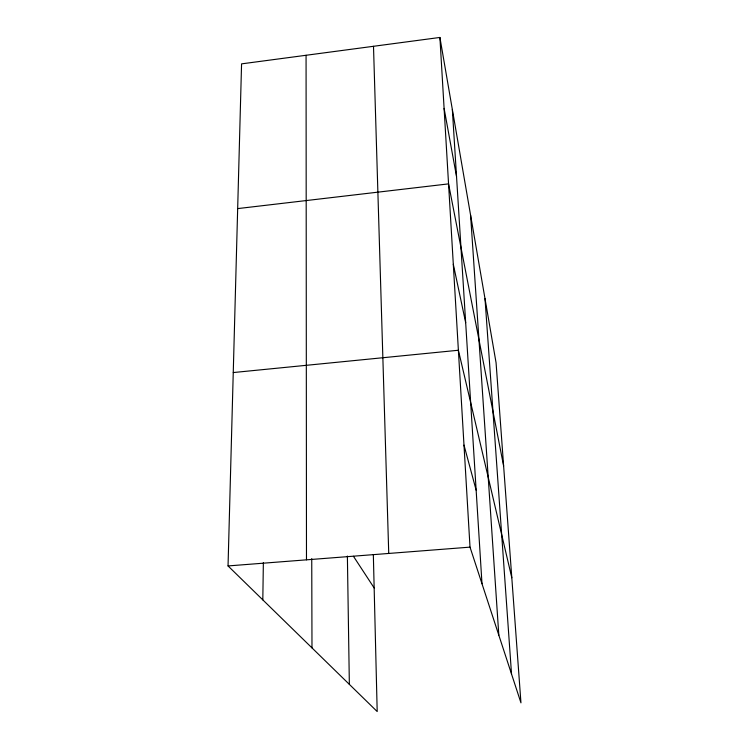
<?xml version="1.0" encoding="UTF-8"?>
<svg xmlns="http://www.w3.org/2000/svg" width="749" height="749" viewBox="0 0 749 749"><rect width="100%" height="100%" fill="white"/><g stroke="black" fill="none" stroke-linecap="round" stroke-linejoin="round"><path stroke-width="1.12" d="M262.815 599.883L263.358 562.63M373.339 554.588L377.196 711.55L228.042 565.935L241.571 63.862L439.906 37.45L496.072 362.778L520.958 702.852L470.016 547.135L439.906 37.45M237.676 208.597L448.557 183.88L503.628 466.037M233.257 372.553L458.388 350.251L511.801 577.751M228.042 565.935L470.016 547.135M353.434 556.264L374.154 587.937M463.996 445.112L476.139 490.155M453.314 264.322L465.672 322.66M444.101 108.408L456.534 176.492M485.006 298.645L511.53 674.044M470.587 215.122L498.825 635.189M452.34 109.438L481.991 583.743M373.498 46.298L388.74 553.445M347.386 556.058L349.352 684.371M311.743 558.623L311.987 647.885M306.069 55.276L306.481 559.84"/></g></svg>
